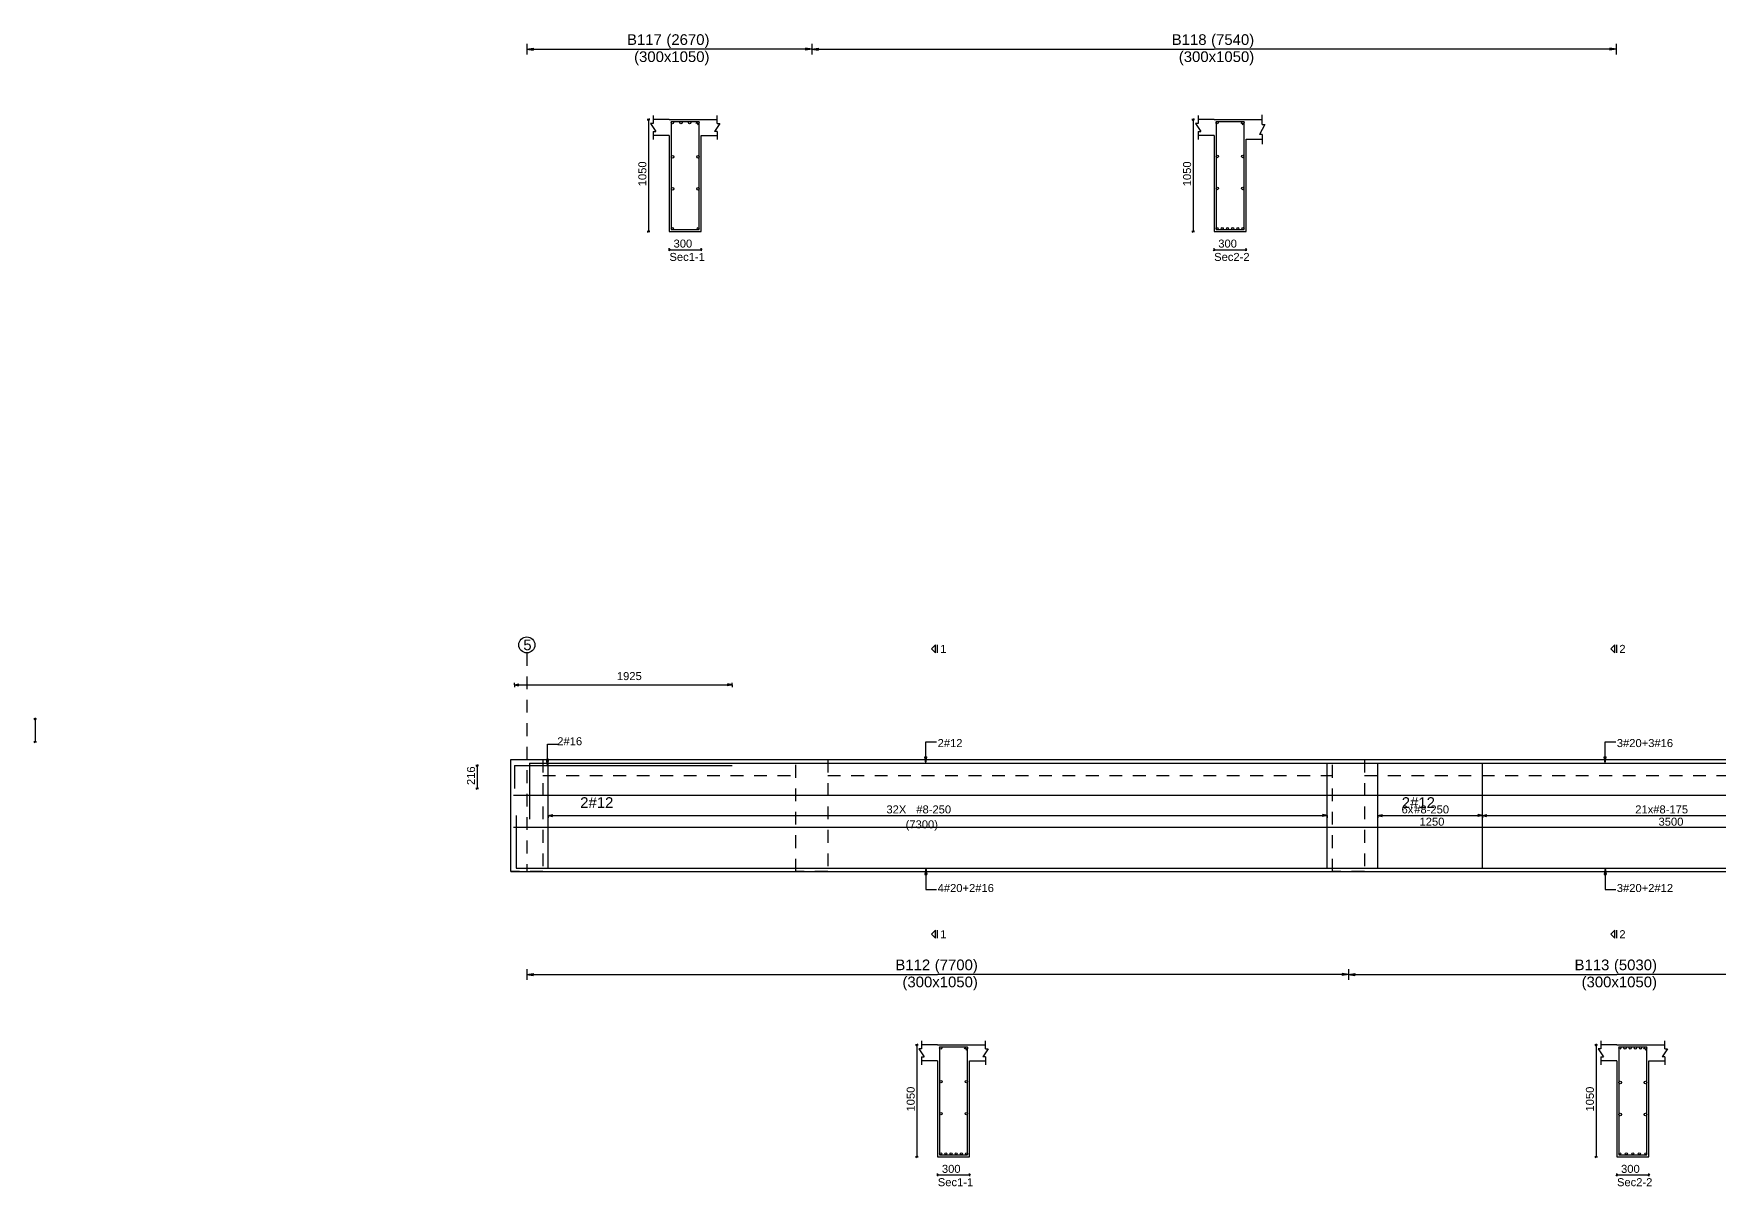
# Model space of a CAD drawing. Extents: x 0 to 98, y 3 to 248.
# Drawn here: x 35.56 to 51.36, y 173.15 to 183.96 of the extents above; entities that cross this region are included whole.
import ezdxf

# ---------------------------------------------------------------- set-up
doc = ezdxf.new("R2010")
doc.units = 0
doc.linetypes.add('ACAD_ISO02W100', pattern=[15, 12, -3])
for name, color, linetype in [('Axisline', 1, 'CONTINUOUS'), ('Axisline_Name', 2, 'CONTINUOUS'), ('Beam_bottombarlabeling', 2, 'CONTINUOUS'), ('Beam_Cross_Label', 4, 'CONTINUOUS'), ('Beam_CrossSection', 2, 'CONTINUOUS'), ('Beam_Dimensions_LS', 3, 'CONTINUOUS'), ('Beam_NameLS', 6, 'CONTINUOUS'), ('Beam_topbarsLabeling', 2, 'CONTINUOUS'), ('dim_all', 7, 'CONTINUOUS'), ('Extra_Topsteel_Labeling', 2, 'CONTINUOUS'), ('Extrabars', 7, 'CONTINUOUS'), ('Longsection', 2, 'CONTINUOUS'), ('main_botbars', 4, 'CONTINUOUS'), ('main_topbars', 4, 'CONTINUOUS'), ('SecondaryBeam', 2, 'CONTINUOUS'), ('SectionLine', 4, 'CONTINUOUS'), ('Sidefacebar', 140, 'CONTINUOUS'), ('Slabline', 253, 'CONTINUOUS'), ('span_dim', 7, 'CONTINUOUS'), ('spanline', 7, 'CONTINUOUS'), ('Stirrup_bar', 1, 'CONTINUOUS'), ('Stirrup_Dia_Spacing', 2, 'CONTINUOUS'), ('Stirrup_Length', 7, 'CONTINUOUS'), ('Stirrup_Numbers', 2, 'CONTINUOUS')]:
    doc.layers.add(name, color=color, linetype=linetype)
doc.styles.add('STRUDS_Arial', font='ARIAL.TTF', dxfattribs={"height": 0.04})

msp = doc.modelspace()

# ---------------------------------------------------------------- linework, layer by layer
at = {"layer": 'Axisline', "linetype": 'ACAD_ISO02W100', "ltscale": 0.01}
msp.add_line((40.18, 178.155), (40.18, 176.105), dxfattribs=at)
at = {"layer": 'Axisline'}
msp.add_circle((40.18, 178.23), 0.075, dxfattribs=at)
at = {"layer": 'Beam_bottombarlabeling'}
for p, q in [((43.92, 176.138), (43.91, 176.078)), ((43.92, 176.138), (43.92, 175.938)), ((43.92, 176.138), (43.93, 176.078)), ((50.285, 176.138), (50.275, 176.078)), ((50.285, 176.138), (50.285, 175.938)), ((50.285, 176.138), (50.295, 176.078)), ((43.91, 176.078), (43.93, 176.078)), ((50.275, 176.078), (50.295, 176.078)), ((43.92, 175.938), (44.02, 175.938)), ((50.285, 175.938), (50.385, 175.938))]:
    msp.add_line(p, q, dxfattribs=at)
for points in [[(43.92, 176.138), (43.91, 176.078), (43.92, 176.138), (43.93, 176.078)], [(50.285, 176.138), (50.275, 176.078), (50.285, 176.138), (50.295, 176.078)]]:
    msp.add_solid(points, dxfattribs=at)
at = {"layer": 'Beam_CrossSection'}
for p, q in [((41.365, 183.118), (41.34, 183.118)), ((41.34, 183.118), (41.39, 183.043)), ((41.365, 183.193), (41.365, 183.118)), ((41.515, 183.155), (41.365, 183.155)), ((41.515, 183.155), (41.815, 183.155)), ((41.515, 183.155), (41.515, 183.155)), ((41.815, 183.155), (41.815, 183.155)), ((41.815, 183.155), (41.965, 183.155)), ((41.99, 183.118), (41.94, 183.043)), ((41.965, 183.118), (41.965, 183.193)), ((41.965, 183.118), (41.99, 183.118)), ((46.47, 183.118), (46.445, 183.118)), ((46.445, 183.118), (46.495, 183.043)), ((46.47, 183.193), (46.47, 183.118)), ((46.62, 183.155), (46.47, 183.155)), ((46.62, 183.155), (46.92, 183.155)), ((46.62, 183.155), (46.62, 183.155)), ((46.92, 183.155), (46.92, 183.155)), ((46.92, 183.155), (47.07, 183.155)), ((47.095, 183.109), (47.045, 183.016)), ((47.07, 183.109), (47.07, 183.201)), ((47.07, 183.109), (47.095, 183.109)), ((41.365, 183.043), (41.365, 182.968)), ((41.365, 183.043), (41.39, 183.043)), ((41.515, 183.005), (41.365, 183.005)), ((41.515, 183.005), (41.515, 182.105)), ((41.815, 182.105), (41.815, 183.005)), ((41.815, 183.005), (41.965, 183.005)), ((41.965, 183.043), (41.94, 183.043)), ((41.965, 183.043), (41.965, 182.968)), ((46.47, 183.043), (46.47, 182.968)), ((46.47, 183.043), (46.495, 183.043)), ((46.62, 183.005), (46.47, 183.005)), ((46.62, 183.005), (46.62, 182.105)), ((46.92, 182.105), (46.92, 182.97)), ((46.92, 182.97), (47.07, 182.97)), ((47.07, 183.016), (47.045, 183.016)), ((47.07, 183.016), (47.07, 182.924)), ((41.515, 182.105), (41.815, 182.105)), ((46.62, 182.105), (46.92, 182.105)), ((43.88, 174.443), (43.855, 174.443)), ((43.855, 174.443), (43.905, 174.368)), ((43.88, 174.518), (43.88, 174.443)), ((44.03, 174.48), (43.88, 174.48)), ((44.03, 174.48), (44.33, 174.48)), ((44.03, 174.48), (44.03, 174.48)), ((44.33, 174.48), (44.33, 174.48)), ((44.33, 174.48), (44.48, 174.48)), ((44.505, 174.443), (44.455, 174.368)), ((44.48, 174.443), (44.48, 174.518)), ((44.48, 174.443), (44.505, 174.443)), ((50.245, 174.443), (50.22, 174.443)), ((50.22, 174.443), (50.27, 174.368)), ((50.245, 174.518), (50.245, 174.443)), ((50.395, 174.48), (50.245, 174.48)), ((50.395, 174.48), (50.695, 174.48)), ((50.395, 174.48), (50.395, 174.48)), ((50.695, 174.48), (50.695, 174.48)), ((50.695, 174.48), (50.845, 174.48)), ((50.87, 174.443), (50.82, 174.368)), ((50.845, 174.443), (50.845, 174.518)), ((50.845, 174.443), (50.87, 174.443)), ((43.88, 174.368), (43.88, 174.293)), ((43.88, 174.368), (43.905, 174.368)), ((44.03, 174.33), (43.88, 174.33)), ((44.03, 174.33), (44.03, 173.43)), ((44.33, 173.43), (44.33, 174.33)), ((44.33, 174.33), (44.48, 174.33)), ((44.48, 174.368), (44.455, 174.368)), ((44.48, 174.368), (44.48, 174.293)), ((50.245, 174.368), (50.245, 174.293)), ((50.245, 174.368), (50.27, 174.368)), ((50.395, 174.33), (50.245, 174.33)), ((50.395, 174.33), (50.395, 173.43)), ((50.695, 173.43), (50.695, 174.33)), ((50.695, 174.33), (50.845, 174.33)), ((50.845, 174.368), (50.82, 174.368)), ((50.845, 174.368), (50.845, 174.293)), ((44.03, 173.43), (44.33, 173.43)), ((50.395, 173.43), (50.695, 173.43))]:
    msp.add_line(p, q, dxfattribs=at)
at = {"layer": 'Beam_topbarsLabeling'}
for p, q in [((43.92, 177.122), (43.92, 177.322)), ((43.92, 177.322), (44.02, 177.322)), ((50.285, 177.122), (50.285, 177.322)), ((50.285, 177.322), (50.385, 177.322)), ((43.92, 177.122), (43.91, 177.182)), ((43.91, 177.182), (43.93, 177.182)), ((43.92, 177.122), (43.93, 177.182)), ((43.92, 177.182), (43.925, 177.182)), ((50.285, 177.122), (50.275, 177.182)), ((50.275, 177.182), (50.295, 177.182)), ((50.285, 177.122), (50.295, 177.182)), ((50.285, 177.182), (50.29, 177.182))]:
    msp.add_line(p, q, dxfattribs=at)
for points in [[(43.92, 177.122), (43.91, 177.182), (43.92, 177.122), (43.93, 177.182)], [(50.285, 177.122), (50.275, 177.182), (50.285, 177.122), (50.295, 177.182)]]:
    msp.add_solid(points, dxfattribs=at)
at = {"layer": 'dim_all'}
for p, q in [((41.32, 183.155), (41.3075, 183.155)), ((41.32, 183.155), (41.3112, 183.146)), ((41.32, 183.155), (41.3289, 183.164)), ((41.32, 183.155), (41.3325, 183.155)), ((41.32, 183.155), (41.32, 182.105)), ((46.425, 183.155), (46.4125, 183.155)), ((46.425, 183.155), (46.4162, 183.146)), ((46.425, 183.155), (46.4339, 183.164)), ((46.425, 183.155), (46.4375, 183.155)), ((46.425, 183.155), (46.425, 182.105)), ((41.32, 182.105), (41.3075, 182.105)), ((41.32, 182.105), (41.3112, 182.096)), ((41.32, 182.105), (41.3289, 182.114)), ((41.32, 182.105), (41.3325, 182.105)), ((46.425, 182.105), (46.4125, 182.105)), ((46.425, 182.105), (46.4162, 182.096)), ((46.425, 182.105), (46.4339, 182.114)), ((46.425, 182.105), (46.4375, 182.105)), ((41.515, 181.935), (41.5062, 181.926)), ((41.515, 181.935), (41.515, 181.948)), ((41.515, 181.935), (41.5239, 181.944)), ((41.515, 181.935), (41.515, 181.923)), ((41.515, 181.935), (41.815, 181.935)), ((41.815, 181.935), (41.8062, 181.926)), ((41.815, 181.935), (41.815, 181.948)), ((41.815, 181.935), (41.8239, 181.944)), ((41.815, 181.935), (41.815, 181.923)), ((46.62, 181.935), (46.6112, 181.926)), ((46.62, 181.935), (46.62, 181.948)), ((46.62, 181.935), (46.6289, 181.944)), ((46.62, 181.935), (46.62, 181.923)), ((46.62, 181.935), (46.92, 181.935)), ((46.92, 181.935), (46.9112, 181.926)), ((46.92, 181.935), (46.92, 181.948)), ((46.92, 181.935), (46.9289, 181.944)), ((46.92, 181.935), (46.92, 181.923)), ((40.063, 177.855), (40.063, 177.875)), ((42.105, 177.855), (42.105, 177.875)), ((40.063, 177.855), (40.063, 177.868)), ((40.063, 177.855), (40.063, 177.868)), ((40.063, 177.855), (40.103, 177.865)), ((40.063, 177.855), (40.063, 177.835)), ((40.063, 177.855), (40.103, 177.845)), ((40.063, 177.855), (40.063, 177.843)), ((40.063, 177.855), (40.063, 177.843)), ((40.063, 177.855), (42.105, 177.855)), ((40.103, 177.845), (40.103, 177.865)), ((42.105, 177.855), (42.065, 177.865)), ((42.065, 177.845), (42.065, 177.865)), ((42.105, 177.855), (42.065, 177.845)), ((42.105, 177.855), (42.105, 177.868)), ((42.105, 177.855), (42.105, 177.868)), ((42.105, 177.855), (42.105, 177.835)), ((42.105, 177.855), (42.105, 177.843)), ((42.105, 177.855), (42.105, 177.843)), ((35.571, 177.537), (35.5585, 177.537)), ((35.571, 177.537), (35.5622, 177.528)), ((35.571, 177.537), (35.5798, 177.546)), ((35.571, 177.537), (35.5835, 177.537)), ((35.571, 177.537), (35.571, 177.321)), ((35.571, 177.321), (35.5585, 177.321)), ((35.571, 177.321), (35.5622, 177.312)), ((35.571, 177.321), (35.5798, 177.33)), ((35.571, 177.321), (35.5835, 177.321)), ((39.714, 177.1), (39.7015, 177.1)), ((39.714, 177.1), (39.7015, 177.1)), ((39.714, 177.1), (39.7052, 177.091)), ((39.714, 177.1), (39.7052, 177.091)), ((39.714, 177.1), (39.7229, 177.108)), ((39.714, 177.1), (39.7229, 177.108)), ((39.714, 177.1), (39.7265, 177.1)), ((39.714, 177.1), (39.714, 176.883)), ((39.714, 177.1), (39.7265, 177.1)), ((39.714, 177.1), (39.714, 176.883)), ((39.714, 176.883), (39.7015, 176.883)), ((39.714, 176.883), (39.7015, 176.883)), ((39.714, 176.883), (39.7052, 176.874)), ((39.714, 176.883), (39.7052, 176.874)), ((39.714, 176.883), (39.7229, 176.892)), ((39.714, 176.883), (39.7229, 176.892)), ((39.714, 176.883), (39.7265, 176.883)), ((39.714, 176.883), (39.7265, 176.883)), ((43.835, 174.48), (43.8225, 174.48)), ((43.835, 174.48), (43.8262, 174.471)), ((43.835, 174.48), (43.8439, 174.489)), ((43.835, 174.48), (43.8475, 174.48)), ((43.835, 174.48), (43.835, 173.43)), ((50.2, 174.48), (50.1875, 174.48)), ((50.2, 174.48), (50.1912, 174.471)), ((50.2, 174.48), (50.2089, 174.489)), ((50.2, 174.48), (50.2125, 174.48)), ((50.2, 174.48), (50.2, 173.43)), ((43.835, 173.43), (43.8225, 173.43)), ((43.835, 173.43), (43.8262, 173.421)), ((43.835, 173.43), (43.8439, 173.439)), ((43.835, 173.43), (43.8475, 173.43)), ((50.2, 173.43), (50.1875, 173.43)), ((50.2, 173.43), (50.1912, 173.421)), ((50.2, 173.43), (50.2089, 173.439)), ((50.2, 173.43), (50.2125, 173.43)), ((44.03, 173.26), (44.0212, 173.251)), ((44.03, 173.26), (44.03, 173.273)), ((44.03, 173.26), (44.0389, 173.269)), ((44.03, 173.26), (44.03, 173.248)), ((44.03, 173.26), (44.33, 173.26)), ((44.33, 173.26), (44.3212, 173.251)), ((44.33, 173.26), (44.33, 173.273)), ((44.33, 173.26), (44.3389, 173.269)), ((44.33, 173.26), (44.33, 173.248)), ((50.395, 173.26), (50.3862, 173.251)), ((50.395, 173.26), (50.395, 173.273)), ((50.395, 173.26), (50.4039, 173.269)), ((50.395, 173.26), (50.395, 173.248)), ((50.395, 173.26), (50.695, 173.26)), ((50.695, 173.26), (50.6862, 173.251)), ((50.695, 173.26), (50.695, 173.273)), ((50.695, 173.26), (50.7039, 173.269)), ((50.695, 173.26), (50.695, 173.248))]:
    msp.add_line(p, q, dxfattribs=at)
for points in [[(40.063, 177.855), (40.103, 177.865), (40.063, 177.855), (40.103, 177.845)], [(42.105, 177.855), (42.065, 177.865), (42.105, 177.855), (42.065, 177.845)]]:
    msp.add_solid(points, dxfattribs=at)
at = {"layer": 'Extra_Topsteel_Labeling'}
for p, q in [((40.375, 177.099), (40.375, 177.299)), ((40.375, 177.299), (40.475, 177.299)), ((40.375, 177.099), (40.365, 177.159)), ((40.365, 177.159), (40.385, 177.159)), ((40.375, 177.099), (40.385, 177.159)), ((40.375, 177.159), (40.38, 177.159))]:
    msp.add_line(p, q, dxfattribs=at)
msp.add_solid([(40.375, 177.099), (40.365, 177.159), (40.375, 177.099), (40.385, 177.159)], dxfattribs=at)
at = {"layer": 'Extrabars'}
for q in [(40.063, 176.883), (42.105, 177.1)]:
    msp.add_line((40.063, 177.1), q, dxfattribs=at)
at = {"layer": 'Longsection'}
for p, q in [((40.03, 176.105), (40.03, 177.155)), ((40.03, 177.155), (40.33, 177.155)), ((40.03, 177.155), (40.03, 177.155)), ((40.18, 177.155), (40.18, 177.155)), ((40.18, 177.155), (40.18, 177.155)), ((40.18, 177.155), (43, 177.155)), ((42.85, 177.155), (48.03, 177.155)), ((47.88, 177.155), (52.685, 177.155)), ((40.03, 176.105), (43, 176.105)), ((42.7, 176.105), (48.03, 176.105)), ((47.73, 176.105), (52.685, 176.105))]:
    msp.add_line(p, q, dxfattribs=at)
at = {"layer": 'main_botbars'}
for p, q in [((40.205, 177.122), (40.205, 176.597)), ((40.205, 177.122), (47.855, 177.122)), ((47.755, 177.122), (53.11, 177.122)), ((40.08, 176.63), (40.08, 176.138)), ((40.08, 176.138), (47.98, 176.138)), ((47.78, 176.138), (47.78, 176.138)), ((47.78, 176.138), (53.085, 176.138)), ((47.98, 176.138), (47.98, 176.138))]:
    msp.add_line(p, q, dxfattribs=at)
for centre in [(41.5438, 182.134), (41.7863, 182.134), (46.6488, 182.134), (46.6973, 182.134), (46.7458, 182.134), (46.7943, 182.134), (46.8428, 182.134), (46.8912, 182.134), (44.0588, 173.459), (44.1073, 173.459), (44.1558, 173.459), (44.2043, 173.459), (44.2527, 173.459), (44.3012, 173.459), (50.4238, 173.459), (50.4844, 173.459), (50.545, 173.459), (50.6056, 173.459), (50.6663, 173.459)]:
    msp.add_circle(centre, 0.01, dxfattribs=at)
at = {"layer": 'main_topbars'}
for centre in [(41.5438, 183.126), (41.6246, 183.126), (41.7054, 183.126), (41.7863, 183.126), (46.6488, 183.126), (46.8913, 183.126), (44.0588, 174.451), (44.3013, 174.451), (50.4238, 174.451), (50.4723, 174.451), (50.5208, 174.451), (50.5693, 174.451), (50.6177, 174.451), (50.6662, 174.451)]:
    msp.add_circle(centre, 0.01, dxfattribs=at)
at = {"layer": 'SecondaryBeam', "linetype": 'ACAD_ISO02W100', "ltscale": 0.01}
for p, q in [((40.03, 177.155), (40.33, 177.155)), ((40.03, 176.105), (40.03, 177.155)), ((40.33, 177.155), (40.33, 176.105)), ((42.7, 177.155), (43, 177.155)), ((42.7, 176.105), (42.7, 177.155)), ((43, 177.155), (43, 176.105)), ((47.73, 177.155), (48.03, 177.155)), ((47.73, 176.105), (47.73, 177.155)), ((48.03, 177.155), (48.03, 176.105)), ((40.33, 176.105), (40.03, 176.105)), ((43, 176.105), (42.7, 176.105)), ((48.03, 176.105), (47.73, 176.105))]:
    msp.add_line(p, q, dxfattribs=at)
at = {"layer": 'SectionLine'}
for p, q in [((44.01, 178.23), (43.9725, 178.193)), ((44.01, 178.155), (43.9725, 178.193)), ((44.01, 178.155), (44.01, 178.23)), ((44.03, 178.155), (44.03, 178.23)), ((50.375, 178.23), (50.3375, 178.193)), ((50.375, 178.155), (50.3375, 178.193)), ((50.375, 178.155), (50.375, 178.23)), ((50.395, 178.155), (50.395, 178.23)), ((44.01, 175.555), (43.9725, 175.518)), ((44.01, 175.48), (43.9725, 175.518)), ((44.01, 175.48), (44.01, 175.555)), ((44.03, 175.48), (44.03, 175.555)), ((50.375, 175.555), (50.3375, 175.518)), ((50.375, 175.48), (50.3375, 175.518)), ((50.375, 175.48), (50.375, 175.555)), ((50.395, 175.48), (50.395, 175.555))]:
    msp.add_line(p, q, dxfattribs=at)
at = {"layer": 'Sidefacebar'}
for p, q in [((40.055, 176.822), (48.005, 176.822)), ((47.755, 176.822), (53.11, 176.822)), ((40.055, 176.522), (48.005, 176.522)), ((47.755, 176.522), (53.11, 176.522))]:
    msp.add_line(p, q, dxfattribs=at)
for centre in [(41.546, 182.806), (41.784, 182.806), (46.651, 182.81), (46.889, 182.81), (41.546, 182.506), (41.784, 182.506), (46.651, 182.51), (46.889, 182.51), (44.061, 174.135), (44.299, 174.135), (50.426, 174.127), (50.664, 174.127), (44.061, 173.835), (44.299, 173.835), (50.426, 173.827), (50.664, 173.827)]:
    msp.add_circle(centre, 0.012, dxfattribs=at)
at = {"layer": 'Slabline', "linetype": 'ACAD_ISO02W100', "ltscale": 0.01}
for p, q in [((40.33, 177.005), (42.7, 177.005)), ((43, 177.005), (47.73, 177.005)), ((48.03, 177.005), (52.685, 177.005))]:
    msp.add_line(p, q, dxfattribs=at)
at = {"layer": 'spanline'}
for p, q in [((40.18, 183.865), (40.18, 183.765)), ((40.18, 183.815), (40.24, 183.825)), ((40.18, 183.815), (41.515, 183.815)), ((40.18, 183.815), (40.24, 183.805)), ((40.24, 183.825), (40.24, 183.805)), ((42.85, 183.815), (41.515, 183.815)), ((42.85, 183.815), (42.79, 183.825)), ((42.79, 183.825), (42.79, 183.805)), ((42.85, 183.815), (42.79, 183.805)), ((42.85, 183.865), (42.85, 183.765)), ((42.85, 183.865), (42.85, 183.765)), ((42.85, 183.815), (42.91, 183.825)), ((42.85, 183.815), (46.62, 183.815)), ((42.85, 183.815), (42.91, 183.805)), ((42.91, 183.825), (42.91, 183.805)), ((50.39, 183.815), (46.62, 183.815)), ((50.39, 183.815), (50.33, 183.825)), ((50.33, 183.825), (50.33, 183.805)), ((50.39, 183.815), (50.33, 183.805)), ((50.39, 183.865), (50.39, 183.765)), ((40.18, 175.19), (40.18, 175.09)), ((47.88, 175.19), (47.88, 175.09)), ((47.88, 175.19), (47.88, 175.09)), ((40.18, 175.14), (40.24, 175.15)), ((40.18, 175.14), (44.03, 175.14)), ((40.18, 175.14), (40.24, 175.13)), ((40.24, 175.15), (40.24, 175.13)), ((47.88, 175.14), (44.03, 175.14)), ((47.88, 175.14), (47.82, 175.15)), ((47.82, 175.15), (47.82, 175.13)), ((47.88, 175.14), (47.82, 175.13)), ((47.88, 175.14), (47.94, 175.15)), ((47.88, 175.14), (50.395, 175.14)), ((47.88, 175.14), (47.94, 175.13)), ((47.94, 175.15), (47.94, 175.13)), ((52.91, 175.14), (50.395, 175.14))]:
    msp.add_line(p, q, dxfattribs=at)
for points in [[(40.18, 183.815), (40.24, 183.825), (40.18, 183.815), (40.24, 183.805)], [(42.85, 183.815), (42.79, 183.825), (42.85, 183.815), (42.79, 183.805)], [(42.85, 183.815), (42.91, 183.825), (42.85, 183.815), (42.91, 183.805)], [(50.39, 183.815), (50.33, 183.825), (50.39, 183.815), (50.33, 183.805)], [(40.18, 175.14), (40.24, 175.15), (40.18, 175.14), (40.24, 175.13)], [(47.88, 175.14), (47.82, 175.15), (47.88, 175.14), (47.82, 175.13)], [(47.88, 175.14), (47.94, 175.15), (47.88, 175.14), (47.94, 175.13)]]:
    msp.add_solid(points, dxfattribs=at)
at = {"layer": 'Stirrup_bar'}
for p, q in [((41.5338, 183.136), (41.5338, 182.124)), ((41.5338, 183.136), (41.7963, 183.136)), ((41.7792, 183.133), (41.765, 183.119)), ((41.7933, 183.119), (41.7792, 183.105)), ((41.7963, 182.124), (41.7963, 183.136)), ((46.6388, 183.136), (46.6388, 182.124)), ((46.6388, 183.136), (46.9013, 183.136)), ((46.8842, 183.133), (46.8701, 183.119)), ((46.8983, 183.119), (46.8842, 183.105)), ((46.9013, 182.124), (46.9013, 183.136)), ((41.5338, 182.124), (41.7963, 182.124)), ((46.6388, 182.124), (46.9013, 182.124)), ((40.38, 176.138), (40.38, 177.122)), ((47.68, 176.138), (47.68, 177.122)), ((48.155, 176.138), (48.155, 177.122)), ((49.135, 176.138), (49.135, 177.122)), ((44.0488, 174.461), (44.0488, 173.449)), ((44.0488, 174.461), (44.3113, 174.461)), ((44.2942, 174.458), (44.28, 174.444)), ((44.3083, 174.444), (44.2942, 174.43)), ((44.3113, 173.449), (44.3113, 174.461)), ((50.4138, 174.461), (50.4138, 173.449)), ((50.4138, 174.461), (50.6763, 174.461)), ((50.6592, 174.458), (50.6451, 174.444)), ((50.6733, 174.444), (50.6592, 174.43)), ((50.6763, 173.449), (50.6763, 174.461)), ((44.0488, 173.449), (44.3113, 173.449)), ((50.4138, 173.449), (50.6763, 173.449))]:
    msp.add_line(p, q, dxfattribs=at)
at = {"layer": 'Stirrup_Length'}
for p, q in [((40.38, 176.63), (40.38, 176.65)), ((40.38, 176.63), (40.42, 176.64)), ((40.38, 176.63), (47.68, 176.63)), ((40.38, 176.63), (40.38, 176.61)), ((40.38, 176.63), (40.42, 176.62)), ((40.42, 176.62), (40.42, 176.64)), ((47.68, 176.63), (47.64, 176.64)), ((47.64, 176.62), (47.64, 176.64)), ((47.68, 176.63), (47.64, 176.62)), ((47.68, 176.63), (47.68, 176.65)), ((47.68, 176.63), (47.68, 176.61)), ((48.155, 176.63), (48.155, 176.65)), ((48.155, 176.63), (48.195, 176.64)), ((48.155, 176.63), (52.635, 176.63)), ((48.155, 176.63), (48.155, 176.61)), ((48.155, 176.63), (48.195, 176.62)), ((48.195, 176.62), (48.195, 176.64)), ((49.135, 176.63), (49.095, 176.64)), ((49.095, 176.62), (49.095, 176.64)), ((49.135, 176.63), (49.095, 176.62)), ((49.135, 176.63), (49.135, 176.65)), ((49.135, 176.63), (49.135, 176.65)), ((49.135, 176.63), (49.175, 176.64)), ((49.135, 176.63), (49.135, 176.61)), ((49.135, 176.63), (49.175, 176.62)), ((49.135, 176.63), (49.135, 176.61)), ((49.175, 176.62), (49.175, 176.64))]:
    msp.add_line(p, q, dxfattribs=at)
for points in [[(40.38, 176.63), (40.42, 176.64), (40.38, 176.63), (40.42, 176.62)], [(47.68, 176.63), (47.64, 176.64), (47.68, 176.63), (47.64, 176.62)], [(48.155, 176.63), (48.195, 176.64), (48.155, 176.63), (48.195, 176.62)], [(49.135, 176.63), (49.095, 176.64), (49.135, 176.63), (49.095, 176.62)], [(49.135, 176.63), (49.175, 176.64), (49.135, 176.63), (49.175, 176.62)]]:
    msp.add_solid(points, dxfattribs=at)

# ---------------------------------------------------------------- texts
at = {"layer": 'Axisline_Name', "style": 'STRUDS_Arial'}
msp.add_text('5', height=0.1, dxfattribs=at).set_placement((40.147, 178.18))
at = {"layer": 'Beam_bottombarlabeling', "style": 'STRUDS_Arial'}
for s, p in [('4#20+2#16', (44.03, 175.913)), ('3#20+2#12', (50.395, 175.913))]:
    msp.add_text(s, height=0.075, dxfattribs=at).set_placement(p)
at = {"layer": 'Beam_Cross_Label', "style": 'STRUDS_Arial'}
for s, p in [('Sec1-1', (41.5165, 181.83)), ('Sec2-2', (46.6215, 181.83)), ('Sec1-1', (44.0315, 173.155)), ('Sec2-2', (50.3965, 173.155))]:
    msp.add_text(s, height=0.075, dxfattribs=at).set_placement(p)
at = {"layer": 'Beam_Dimensions_LS', "style": 'STRUDS_Arial'}
for p in [(41.185, 183.695), (46.29, 183.695), (43.7, 175.02), (50.065, 175.02)]:
    msp.add_text('(300x1050)', height=0.1, dxfattribs=at).set_placement(p)
at = {"layer": 'Beam_NameLS', "style": 'STRUDS_Arial'}
for s, p in [('B117', (41.119, 183.855)), ('B118', (46.224, 183.855)), ('B112', (43.634, 175.18)), ('B113', (49.999, 175.18))]:
    msp.add_text(s, height=0.1, dxfattribs=at).set_placement(p)
at = {"layer": 'Beam_topbarsLabeling', "style": 'STRUDS_Arial'}
for s, p in [('2#12', (44.03, 177.272)), ('3#20+3#16', (50.395, 177.272))]:
    msp.add_text(s, height=0.075, dxfattribs=at).set_placement(p)
at = {"layer": 'dim_all', "style": 'STRUDS_Arial'}
for s, p in [('1050', (41.3, 182.53)), ('1050', (46.405, 182.53)), ('216', (39.694, 176.916)), ('216', (39.694, 176.916)), ('1050', (43.815, 173.855)), ('1050', (50.18, 173.855))]:
    msp.add_text(s, height=0.075, rotation=90, dxfattribs=at).set_placement(p)
for s, p in [('300', (41.555, 181.955)), ('300', (46.66, 181.955)), ('1925', (41.024, 177.9)), ('300', (44.07, 173.28)), ('300', (50.435, 173.28))]:
    msp.add_text(s, height=0.075, dxfattribs=at).set_placement(p)
at = {"layer": 'Extra_Topsteel_Labeling', "style": 'STRUDS_Arial'}
msp.add_text('2#16', height=0.075, dxfattribs=at).set_placement((40.465, 177.289))
at = {"layer": 'SectionLine', "style": 'STRUDS_Arial'}
for s, p in [('1', (44.054, 178.155)), ('2', (50.419, 178.155)), ('1', (44.054, 175.48)), ('2', (50.419, 175.48))]:
    msp.add_text(s, height=0.075, dxfattribs=at).set_placement(p)
at = {"layer": 'Sidefacebar', "style": 'STRUDS_Arial'}
for p in [(40.68, 176.702), (48.38, 176.702)]:
    msp.add_text('2#12', height=0.1, dxfattribs=at).set_placement(p)
at = {"layer": 'span_dim', "style": 'STRUDS_Arial'}
for s, p in [(' (2670) ', (41.449, 183.855)), (' (7540) ', (46.554, 183.855)), (' (7700) ', (43.964, 175.18)), (' (5030) ', (50.329, 175.18))]:
    msp.add_text(s, height=0.1, dxfattribs=at).set_placement(p)
at = {"layer": 'Stirrup_Dia_Spacing', "style": 'STRUDS_Arial'}
for s, p in [('#8-250', (43.83, 176.65)), ('#8-250', (48.4965, 176.65)), ('1250', (48.546, 176.535)), ('#8-175', (50.7365, 176.65)), ('3500', (50.786, 176.535))]:
    msp.add_text(s, height=0.075, dxfattribs=at).set_placement(p)
at = {"layer": 'Stirrup_Length', "style": 'STRUDS_Arial'}
msp.add_text('(7300)', height=0.075, dxfattribs=at).set_placement((43.73, 176.51))
at = {"layer": 'Stirrup_Numbers', "style": 'STRUDS_Arial'}
for s, p in [('32X', (43.55, 176.65)), ('6x', (48.3775, 176.65)), ('21x', (50.568, 176.65))]:
    msp.add_text(s, height=0.075, dxfattribs=at).set_placement(p)

doc.saveas('drawing.dxf')
